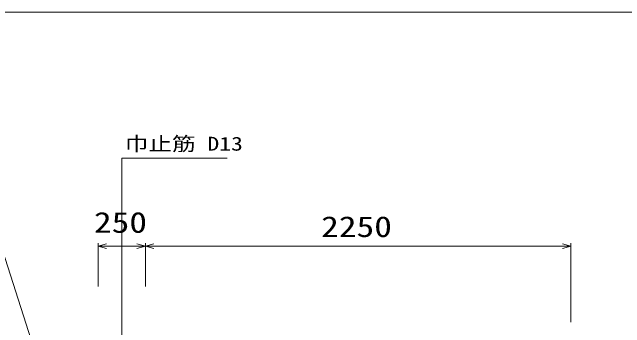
# Model space of a CAD drawing. Units: millimetres, scale not verified. Extents: x -8400 to 126000, y -5940 to 5940.
# Drawn here: x 95291 to 98529, y 4270 to 5940 of the extents above; entities that cross this region are included whole.
import ezdxf
from ezdxf.enums import TextEntityAlignment as Align

# ---------------------------------------------------------------- set-up
doc = ezdxf.new("R2010")
doc.units = ezdxf.units.MM
doc.header["$LTSCALE"] = 40
doc.layers.add('1-0_0', color=134, linetype='Continuous', lineweight=18)
doc.styles.add('ＭＳ ゴシック', font='')
doc.styles.get('ＭＳ ゴシック').set_extended_font_data('MS Gothic')

# ---------------------------------------------------------------- blocks, each defined once
blk = doc.blocks.new('_Open30')
at = {"layer": '1-0_0', "color": 2}
blk.add_line((0, 0), (-1, 0), dxfattribs=at)
blk.add_lwpolyline([(-1, 0.2679), (0, 0), (-1, -0.2679)], dxfattribs=at)

msp = doc.modelspace()

# ---------------------------------------------------------------- linework, layer by layer
at = {"layer": '1-0_0', "color": 2}
for p, q in [((95744.44, 4489.12), (95744.44, 4717.19)), ((95789.44, 4702.19), (95949.44, 4702.19)), ((95994.44, 4489.12), (95994.44, 4717.19)), ((95994.44, 4489.12), (95994.44, 4717.19)), ((96039.44, 4702.19), (98199.44, 4702.19)), ((98244.44, 4300), (98244.44, 4717.19))]:
    msp.add_line(p, q, dxfattribs=at)
at = {"layer": '1-0_0'}
msp.add_lwpolyline([(92400, 5940), (109200, 5940), (109200, -5940), (92400, -5940)], close=True, dxfattribs=at)
for points in [[(95869.44, 2680), (95869.44, 5168.13), (96426.63, 5168.13)], [(95855.77, 2748.64), (95227.36, 4719.26), (94339.17, 4719.26)]]:
    msp.add_lwpolyline(points, dxfattribs=at)

# ---------------------------------------------------------------- block references
at = {"layer": '1-0_0', "xscale": 45, "yscale": 45, "rotation": 180}
for p in [(95744.44, 4702.19), (95994.44, 4702.19)]:
    msp.add_blockref('_Open30', p, dxfattribs=at)
at = {"layer": '1-0_0', "xscale": 45, "yscale": 45}
for p in [(95994.44, 4702.19), (98244.44, 4702.19)]:
    msp.add_blockref('_Open30', p, dxfattribs=at)

# ---------------------------------------------------------------- texts
at = {"layer": '1-0_0', "style": 'ＭＳ ゴシック', "width": 1.25}
msp.add_text('巾止筋 D13', height=73.31, dxfattribs=at).set_placement((95885.28, 5185.34), align=Align.BOTTOM_LEFT)
at = {"layer": '1-0_0', "color": 2, "style": 'ＭＳ ゴシック', "width": 1.25}
for s, p in [('250', (95722.48, 4739.69)), ('2250', (96923.75, 4717.19))]:
    msp.add_text(s, height=110, dxfattribs=at).set_placement(p, align=Align.BOTTOM_LEFT)

doc.saveas('drawing.dxf')
